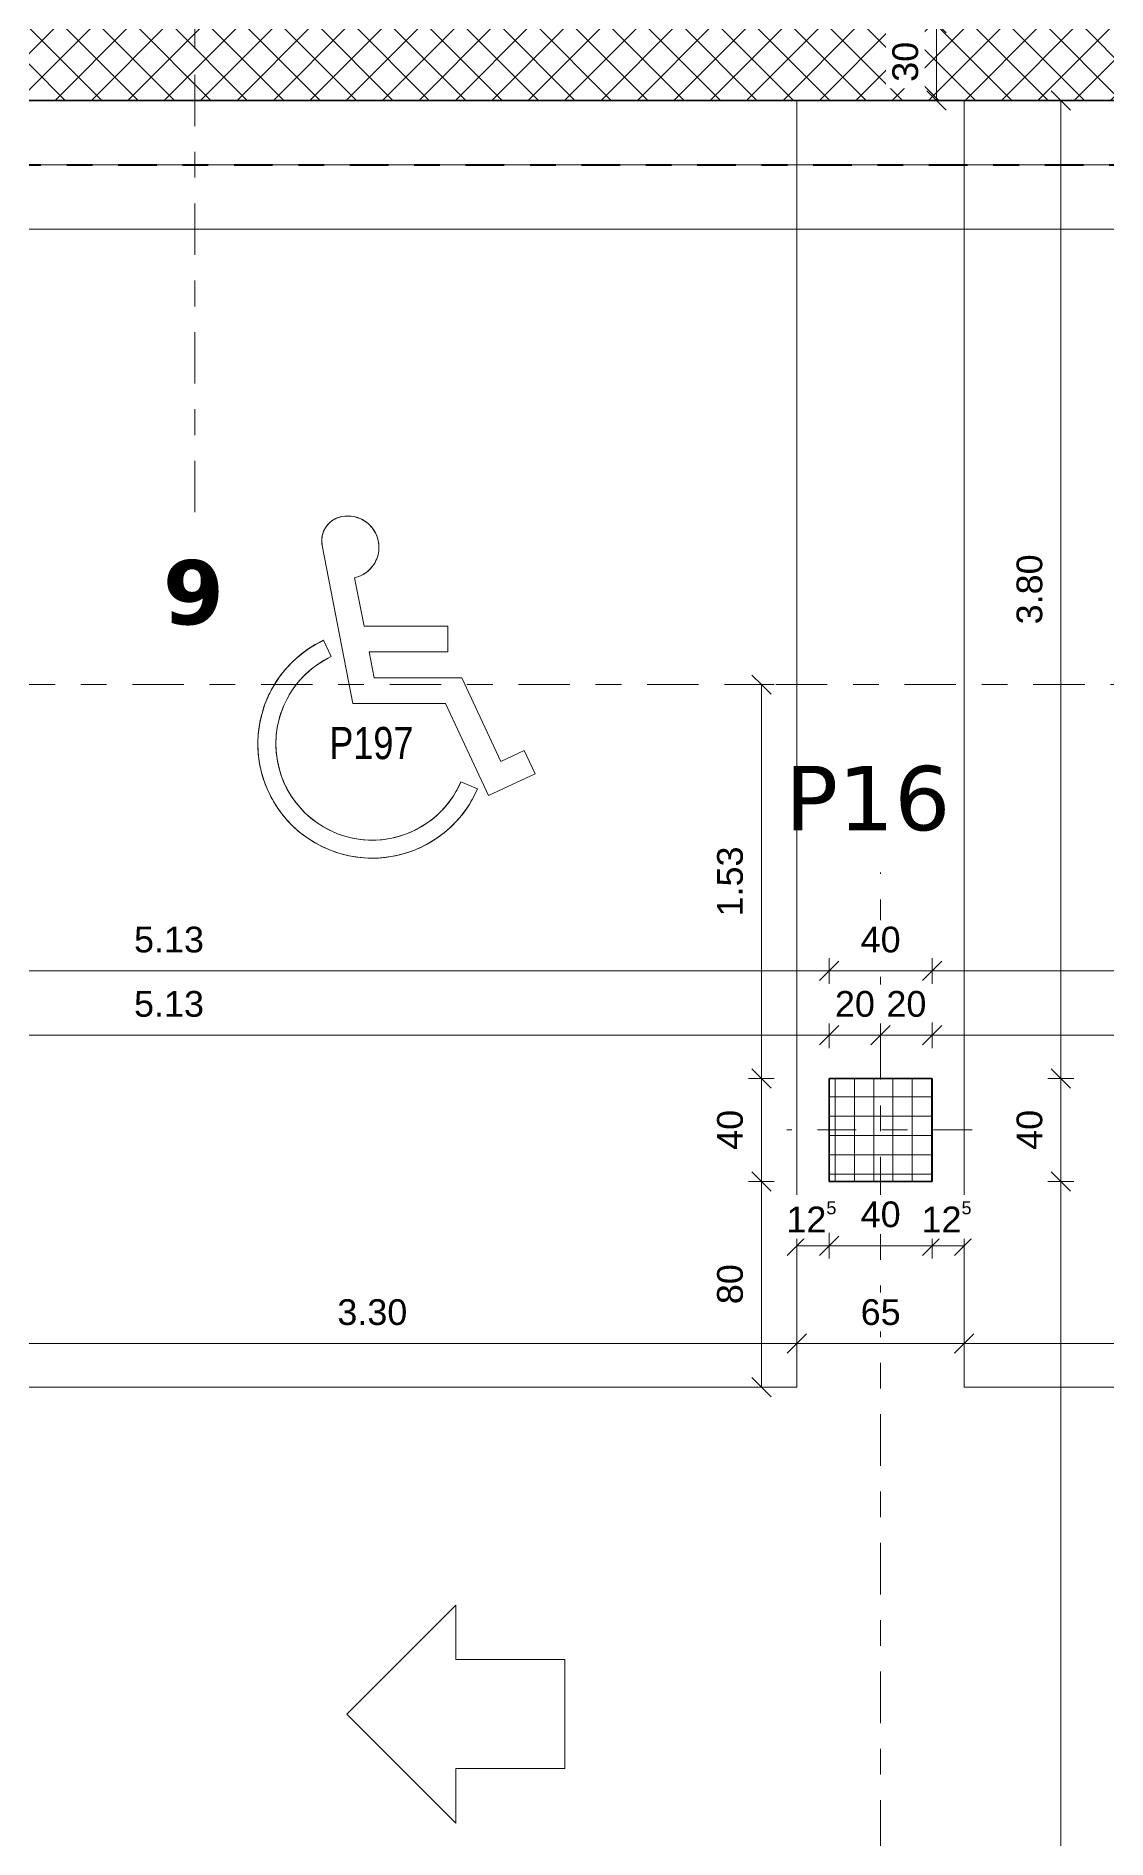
# Model space of a CAD drawing. Header units: metres. Extents: x -86 to 44, y -23 to 39.
# Drawn here: x -1.15 to 3.01, y -9.11 to -2.1 of the extents above; entities that cross this region are included whole.
import ezdxf

# ---------------------------------------------------------------- set-up
doc = ezdxf.new("R2010")
doc.units = ezdxf.units.M
for name, pattern in [('_Rasterlinie_', [0.375, 0.2, -0.05, 0.075, -0.05]), ('_Strichpunkt - Mittel_', [0.35, 0.15, -0.1, 0, -0.1]), ('Strichpunkt - Mittel', [0.35, 0.15, -0.1, 0, -0.1])]:
    doc.linetypes.add(name, pattern=pattern)
for name, color, linetype, lineweight in [('A-____-____-DIMS', 7, 'Continuous', 5), ('A-____-____-DIMS-50', 7, 'Continuous', 5), ('A-DETL-GENF-OTLN', 7, 'Continuous', 9), ('A-WALL-____-MCUT', 7, 'Continuous', 35), ('A-WALL-____-PATT', 7, 'Continuous', 35), ('C-PRKG-____-IDEN', 7, 'Continuous', 5), ('C-PRKG-____-OTLN', 7, 'Continuous', 9), ('S-COLS-____-MCUT', 7, 'Continuous', 35), ('S-COLS-____-OTLN', 7, 'Continuous', 9), ('S-GRID-____-OTLN', 7, 'Continuous', 5)]:
    doc.layers.add(name, color=color, linetype=linetype, lineweight=lineweight)
for name, color, linetype, lineweight, true_color in [('A-____-MATC-OTLN', 7, 'Strichpunkt - Mittel', 40, 0x0080ff), ('A-DETL-____-OTLN', 5, 'Continuous', 9, 0x0000ff), ('S-GRID-____-IDEN', 7, 'Continuous', 9, 0x5555aa)]:
    doc.layers.add(name, color=color, linetype=linetype, lineweight=lineweight, true_color=true_color)
doc.styles.add('Arial_1', font='arial.ttf', dxfattribs={"height": 0.1})
doc.styles.add('Arial_3', font='arial.ttf', dxfattribs={"width": 0.8, "height": 0.125})
doc.styles.add('Verdana_B', font='verdana.ttf', dxfattribs={"height": 0.25})
doc.dimstyles.new('SUB_Rohbau_fein', dxfattribs={"dimscale": 0.3048, "dimtxt": 0.102026, "dimasz": 0.246063, "dimexe": 0.164042, "dimexo": 0.0625, "dimgap": 0.123031, "dimtad": 1, "dimdec": 1, "dimlfac": 100, "dimrnd": 0.5, "dimdsep": 46, "dimtxsty": 'Arial_1', "dimblk1": 'OBLIQUE', "dimblk2": 'OBLIQUE', "dimsah": 1, "dimcen": 0.09, "dimazin": 0, "dimtfac": 1, "dimtdec": 4, "dimtix": 1, "dimtmove": 0, "dimatfit": 3, "dimfxl": 0.164042, "dimfxlon": 1, "dimtvp": 1, "dimtfill": 1, "dimtolj": 1, "dimtzin": 0, "dimarcsym": 2})
doc.dimstyles.new('SUB_Rohbau_fein_1', dxfattribs={"dimscale": 0.3048, "dimtxt": 0.102026, "dimasz": 0.246063, "dimexe": 0.164042, "dimexo": 0.0625, "dimgap": 0.123031, "dimtad": 1, "dimrnd": 0.005, "dimzin": 0, "dimdsep": 46, "dimtxsty": 'Arial_1', "dimblk1": 'OBLIQUE', "dimblk2": 'OBLIQUE', "dimsah": 1, "dimcen": 0.09, "dimazin": 0, "dimtfac": 1, "dimtdec": 4, "dimtix": 1, "dimtmove": 0, "dimatfit": 3, "dimfxl": 0.164042, "dimfxlon": 1, "dimtvp": 1, "dimtfill": 1, "dimtolj": 1, "dimtzin": 0, "dimarcsym": 2})
doc.dimstyles.new('SUB_Rohbau_fein_6', dxfattribs={"dimscale": 0.3048, "dimtxt": 0.102026, "dimasz": 0.246063, "dimexe": 0.164042, "dimexo": 0.0625, "dimgap": 0.123031, "dimtad": 1, "dimdec": 1, "dimlfac": 100, "dimrnd": 0.5, "dimdsep": 46, "dimtxsty": 'Arial_1', "dimblk1": 'OBLIQUE', "dimblk2": 'OBLIQUE', "dimsah": 1, "dimcen": 0.09, "dimazin": 0, "dimtfac": 1, "dimtdec": 4, "dimtix": 1, "dimtmove": 0, "dimatfit": 3, "dimfxl": 0.164042, "dimfxlon": 1, "dimtvp": 1, "dimtfill": 1, "dimtolj": 1, "dimtzin": 0, "dimarcsym": 2})
doc.dimstyles.new('SUB_Rohbau_fein_7', dxfattribs={"dimscale": 0.3048, "dimtxt": 0.102026, "dimasz": 0.246063, "dimexe": 0.164042, "dimexo": 0.0625, "dimgap": 0.123031, "dimtad": 1, "dimrnd": 0.005, "dimzin": 0, "dimdsep": 46, "dimtxsty": 'Arial_1', "dimblk1": 'OBLIQUE', "dimblk2": 'OBLIQUE', "dimsah": 1, "dimcen": 0.09, "dimazin": 0, "dimtfac": 1, "dimtdec": 4, "dimtix": 1, "dimtmove": 0, "dimatfit": 3, "dimfxl": 0.164042, "dimfxlon": 1, "dimtvp": 1, "dimtfill": 1, "dimtolj": 1, "dimtzin": 0, "dimarcsym": 2})
doc.dimstyles.new('SUB_Rohbau_fein_8', dxfattribs={"dimscale": 0.3048, "dimtxt": 0.102026, "dimasz": 0.246063, "dimexe": 0.164042, "dimexo": 0.0625, "dimgap": 0.123031, "dimtad": 1, "dimdec": 1, "dimlfac": 100, "dimrnd": 0.5, "dimdsep": 46, "dimtxsty": 'Arial_1', "dimblk1": 'OBLIQUE', "dimblk2": 'OBLIQUE', "dimsah": 1, "dimcen": 0.09, "dimazin": 0, "dimtfac": 1, "dimtdec": 4, "dimtix": 1, "dimtmove": 0, "dimatfit": 3, "dimfxl": 0.164042, "dimfxlon": 1, "dimtvp": 1, "dimtfill": 1, "dimtolj": 1, "dimtzin": 0, "dimarcsym": 2})

# ---------------------------------------------------------------- blocks, each defined once
blk = doc.blocks.new('PP_Parkplatz - 2650 x 5000-V13--01_UG_OK_FFB_AF')
at = {"layer": 'C-PRKG-____-OTLN', "color": 253, "true_color": 0x999999}
for p, q in [((-29.758, -2.354), (-32.408, -2.354)), ((-32.408, -7.353), (-32.408, -2.354)), ((-29.758, -2.354), (-32.408, -2.354)), ((-32.408, -2.354), (-32.408, -7.353)), ((-32.408, -7.353), (-32.408, -2.354)), ((-32.408, -2.354), (-29.758, -2.354)), ((-32.408, -2.354), (-32.408, -2.354)), ((-29.758, -7.353), (-29.758, -2.354)), ((-29.758, -7.353), (-29.758, -2.354)), ((-29.758, -2.354), (-29.758, -7.353)), ((-29.758, -2.354), (-29.758, -2.354)), ((-29.758, -7.353), (-32.408, -7.353)), ((-32.408, -7.353), (-29.758, -7.353)), ((-29.758, -7.353), (-32.408, -7.353)), ((-32.408, -7.353), (-32.408, -7.353)), ((-29.758, -7.353), (-29.758, -7.353))]:
    blk.add_line(p, q, dxfattribs=at)
blk = doc.blocks.new('PP_Parkplatz - 3300 x 5000_Beh-V74--01_UG_OK_FFB_AF')
at = {"layer": 'C-PRKG-____-OTLN', "color": 253, "true_color": 0x999999}
for p, q in [((-1.498, -2.3537), (-1.498, -7.3527)), ((1.802, -2.3537), (-1.498, -2.3537)), ((1.802, -2.3537), (-1.498, -2.3537)), ((-1.498, -2.3537), (-1.498, -7.3527)), ((-1.498, -7.3527), (-1.498, -2.3537)), ((-1.498, -2.3537), (1.802, -2.3537)), ((-1.498, -2.3537), (-1.498, -2.3537)), ((1.802, -2.3537), (1.802, -7.3527)), ((1.802, -7.3527), (1.802, -2.3537)), ((1.802, -2.3537), (1.802, -7.3527)), ((1.802, -2.3537), (1.802, -2.3537)), ((-0.0447, -4.0646), (-0.0447, -4.0647)), ((-0.0429, -4.083), (0.0764, -4.6964)), ((0.0764, -4.6964), (-0.0429, -4.083)), ((0.178, -4.0895), (0.178, -4.0895)), ((0.0833, -4.208), (0.0833, -4.2081)), ((0.1199, -4.3965), (0.0833, -4.2081)), ((0.0833, -4.2081), (0.1199, -4.3965)), ((0.446, -4.3965), (0.1199, -4.3965)), ((0.1199, -4.3965), (0.446, -4.3965)), ((0.1199, -4.3965), (0.1199, -4.3965)), ((0.446, -4.4965), (0.446, -4.3965)), ((0.446, -4.3965), (0.446, -4.4964)), ((0.446, -4.3965), (0.446, -4.3965)), ((-0.0072, -4.5142), (-0.0369, -4.4509)), ((-0.0369, -4.4509), (-0.0072, -4.5142)), ((-0.0369, -4.4509), (-0.0369, -4.4509)), ((-0.0072, -4.5142), (-0.0072, -4.5142)), ((0.446, -4.4964), (0.1394, -4.4964)), ((0.1394, -4.4964), (0.1394, -4.4965)), ((0.1588, -4.5964), (0.1394, -4.4965)), ((0.1394, -4.4965), (0.446, -4.4965)), ((0.1394, -4.4965), (0.1588, -4.5964)), ((0.446, -4.4964), (0.446, -4.4965)), ((0.5001, -4.5964), (0.1588, -4.5964)), ((0.1588, -4.5964), (0.5001, -4.5964)), ((0.1588, -4.5964), (0.1588, -4.5964)), ((0.6517, -4.9215), (0.5001, -4.5964)), ((0.5001, -4.5964), (0.6517, -4.9214)), ((0.5001, -4.5964), (0.5001, -4.5964)), ((0.0764, -4.6964), (0.4364, -4.6964)), ((0.4364, -4.6964), (0.0764, -4.6964)), ((0.0764, -4.6964), (0.0764, -4.6964)), ((0.4364, -4.6964), (0.6033, -5.0543)), ((0.6033, -5.0543), (0.4364, -4.6964)), ((0.4364, -4.6964), (0.4364, -4.6964)), ((-0.2925, -4.8532), (-0.2925, -4.8532)), ((0.7423, -4.8792), (0.6517, -4.9215)), ((0.6517, -4.9214), (0.7423, -4.8792)), ((0.7846, -4.9698), (0.7423, -4.8792)), ((0.7423, -4.8792), (0.7846, -4.9698)), ((0.7423, -4.8792), (0.7423, -4.8792)), ((0.6033, -5.0543), (0.7846, -4.9698)), ((0.7846, -4.9698), (0.6033, -5.0543)), ((0.6517, -4.9214), (0.6517, -4.9215)), ((0.7846, -4.9698), (0.7846, -4.9698)), ((0.5607, -5.0279), (0.4964, -5.0004)), ((0.4964, -5.0004), (0.5607, -5.0279)), ((0.4964, -5.0004), (0.4964, -5.0004)), ((0.5607, -5.0279), (0.5607, -5.0279)), ((0.6033, -5.0543), (0.6033, -5.0543)), ((1.802, -7.3527), (-1.498, -7.3527)), ((-1.498, -7.3527), (1.802, -7.3527)), ((1.802, -7.3527), (-1.498, -7.3527)), ((-1.498, -7.3527), (-1.498, -7.3527)), ((1.802, -7.3527), (1.802, -7.3527))]:
    blk.add_line(p, q, dxfattribs=at)
for centre, major_axis, start_param, end_param in [((0.0516, -4.0647), (0.0962, 0), 1.762783, 3.333579), ((0.0516, -4.0646), (0.0962, 0), 2.286663, 2.548181), ((0.0516, -4.0646), (0.0962, 0), 1.762783, 2.286381), ((0.0564, -4.0895), (0.1216, 0), 4.935437, 8.045968), ((0.0564, -4.0895), (0.1216, 0), 0.725939, 1.762783), ((0.0516, -4.0646), (0.0962, 0), 3.071779, 3.333579), ((0.0516, -4.0646), (0.0962, 0), 2.810196, 3.071779), ((0.0516, -4.0646), (0.0962, 0), 2.548417, 2.80998), ((0.0564, -4.0895), (0.1216, 0), 0.466728, 0.725737), ((0.0564, -4.0895), (0.1216, 0), 0.207517, 0.466551), ((0.0564, -4.0895), (0.1216, 0), 5.713069, 5.972095), ((0.0564, -4.0895), (0.1216, 0), 5.97228, 6.231321), ((0.0564, -4.0895), (0.1216, 0), 6.231491, 6.490702), ((0.0564, -4.0895), (0.1216, 0), 4.935437, 5.712851), ((0.152, -4.8532), (0.4445, 0), 2.009748, 5.87914), ((0.152, -4.8532), (0.4445, 0), 2.009748, 2.346217), ((0.152, -4.8532), (0.3745, 0), 2.009748, 5.87914), ((0.152, -4.8532), (0.4445, 0), 2.346277, 2.514451), ((0.152, -4.8532), (0.3745, 0), 2.009748, 2.378262), ((0.152, -4.8532), (0.4445, 0), 2.514505, 2.682686), ((0.152, -4.8532), (0.3745, 0), 2.378331, 2.562518), ((0.152, -4.8532), (0.4445, 0), 2.682735, 2.85092), ((0.152, -4.8532), (0.3745, 0), 2.56258, 2.746775), ((0.152, -4.8532), (0.4445, 0), 2.850967, 3.019155), ((0.152, -4.8532), (0.3745, 0), 2.746832, 2.931032), ((0.152, -4.8532), (0.4445, 0), 3.019155, 3.187389), ((0.152, -4.8532), (0.3745, 0), 2.931087, 3.115289), ((0.152, -4.8532), (0.4445, 0), 3.187435, 3.355624), ((0.152, -4.8532), (0.3745, 0), 3.115343, 3.299545), ((0.152, -4.8532), (0.4445, 0), 3.355671, 3.523858), ((0.152, -4.8532), (0.3745, 0), 3.299601, 3.483802), ((0.152, -4.8532), (0.4445, 0), 3.523909, 3.692092), ((0.152, -4.8532), (0.3745, 0), 3.483862, 3.668059), ((0.152, -4.8532), (0.3745, 0), 3.668126, 5.694814), ((0.152, -4.8532), (0.3745, 0), 5.694883, 5.879078), ((0.152, -4.8532), (0.4445, 0), 5.710906, 5.879088), ((0.152, -4.8532), (0.4445, 0), 3.692149, 5.710848)]:
    blk.add_ellipse(centre, major_axis=major_axis, ratio=0.999794, start_param=start_param, end_param=end_param, dxfattribs=at)
blk = doc.blocks.new('DE_Fahrtrichtung - DE_Fahrtrichtung-28457688--01_UG_OK_FFB_AF')
at = {"layer": 'A-DETL-GENF-OTLN'}
for p, q in [((1.325, -0.847), (0.9015, -1.2704)), ((1.325, -1.0587), (1.325, -0.847)), ((1.7485, -1.0587), (1.325, -1.0587)), ((1.7485, -1.4822), (1.7485, -1.0587)), ((0.9015, -1.2704), (1.325, -1.6939)), ((1.325, -1.6939), (1.325, -1.4822)), ((1.325, -1.4822), (1.7485, -1.4822)), ((1.7485, -3.8113), (1.325, -3.3879)), ((1.325, -3.3879), (1.325, -3.5996)), ((1.325, -3.5996), (0.9015, -3.5996)), ((0.9015, -3.5996), (0.9015, -4.0231)), ((1.325, -4.2348), (1.7485, -3.8113)), ((0.9015, -4.0231), (1.325, -4.0231)), ((1.325, -4.0231), (1.325, -4.2348))]:
    blk.add_line(p, q, dxfattribs=at)
blk = doc.blocks.new('DIMBLOCK496--01_UG_OK_FFB_AF')
at = {"layer": 'A-____-____-DIMS-50'}
for p, q in [((2.3445, -2.0534), (2.307, -2.0159)), ((2.3445, -2.0534), (2.2945, -2.0534)), ((2.3445, -2.0534), (2.3445, -2.3534)), ((2.3445, -2.0534), (2.382, -2.0909)), ((2.3445, -2.0534), (2.3945, -2.0534)), ((2.3445, -2.3534), (2.2945, -2.3534)), ((2.3445, -2.3534), (2.307, -2.3159)), ((2.3445, -2.3534), (2.382, -2.3909)), ((2.3445, -2.3534), (2.3945, -2.3534))]:
    blk.add_line(p, q, dxfattribs=at)
at = {"layer": 'A-____-____-DIMS-50', "color": 0, "insert": (2.1725, -2.281), "char_height": 0.1, "width": 0.186088, "attachment_point": 1, "rotation": 90, "line_spacing_factor": 0.941778, "style": 'Arial_1', "bg_fill": 3, "box_fill_scale": 1.25, "bg_fill_color": 256, "bg_fill_true_color": 13158600, "bg_fill_transparency": 0}
blk.add_mtext('30', dxfattribs=at)
blk = doc.blocks.new('_Oblique')
at = {"color": 0, "linetype": 'ByBlock', "lineweight": -2}
blk.add_line((-0.5, -0.5), (0.5, 0.5), dxfattribs=at)
blk = doc.blocks.new('DIMBLOCK785--01_UG_OK_FFB_AF')
at = {"layer": 'A-____-____-DIMS-50'}
for p, q in [((-2.478, -2.6034), (-2.478, -2.5534)), ((-2.478, -2.6034), (-2.4405, -2.5659)), ((16.672, -2.6034), (16.672, -2.5534)), ((16.672, -2.6034), (16.7095, -2.5659)), ((-2.478, -2.6034), (-2.5155, -2.6409)), ((-2.478, -2.6034), (16.672, -2.6034)), ((-2.478, -2.6034), (-2.478, -2.6534)), ((16.672, -2.6034), (16.6345, -2.6409)), ((16.672, -2.6034), (16.672, -2.6534))]:
    blk.add_line(p, q, dxfattribs=at)
at = {"layer": 'A-____-____-DIMS-50', "color": 0, "insert": (6.9225, -2.4314), "char_height": 0.1, "width": 0.418697, "attachment_point": 1, "line_spacing_factor": 0.941778, "style": 'Arial_1', "bg_fill": 3, "box_fill_scale": 1.25, "bg_fill_color": 256, "bg_fill_true_color": 13158600, "bg_fill_transparency": 0}
blk.add_mtext('19.15', dxfattribs=at)
blk = doc.blocks.new('DIMBLOCK789--01_UG_OK_FFB_AF')
at = {"layer": 'A-____-____-DIMS-50'}
for p, q in [((-13.183, -2.8534), (-13.2205, -2.8909)), ((-13.183, -2.8534), (-13.183, -2.8034)), ((-13.183, -2.8534), (-13.1455, -2.8159)), ((-13.183, -2.8534), (25.382, -2.8534)), ((-13.183, -2.8534), (-13.183, -2.9034)), ((25.382, -2.8534), (25.3445, -2.8909)), ((25.382, -2.8534), (25.382, -2.8034)), ((25.382, -2.8534), (25.4195, -2.8159)), ((25.382, -2.8534), (25.382, -2.9034))]:
    blk.add_line(p, q, dxfattribs=at)
at = {"layer": 'A-____-____-DIMS-50', "color": 0, "insert": (5.899, -2.6814), "char_height": 0.1, "width": 0.481134, "attachment_point": 1, "line_spacing_factor": 0.941778, "style": 'Arial_1', "bg_fill": 3, "box_fill_scale": 1.25, "bg_fill_color": 256, "bg_fill_true_color": 13158600, "bg_fill_transparency": 0}
blk.add_mtext('38.56\\A2\\H0.5x;\\S5^  ;\\H2x;', dxfattribs=at)
blk = doc.blocks.new('DIMBLOCK1047--01_UG_OK_FFB_AF')
at = {"layer": 'A-____-____-DIMS-50'}
for p, q in [((-3.203, -5.7358), (-3.2405, -5.7733)), ((-3.203, -5.7358), (-3.203, -5.6858)), ((-3.203, -5.7358), (-3.1655, -5.6983)), ((-3.203, -5.7358), (1.927, -5.7358)), ((-3.203, -5.7358), (-3.203, -5.7858)), ((1.927, -5.7358), (1.8895, -5.7733)), ((1.927, -5.7358), (1.927, -5.6858)), ((1.927, -5.7358), (1.9645, -5.6983)), ((1.927, -5.7358), (1.927, -5.7858))]:
    blk.add_line(p, q, dxfattribs=at)
at = {"layer": 'A-____-____-DIMS-50', "color": 0, "insert": (-0.7737, -5.5638), "char_height": 0.1, "width": 0.325653, "attachment_point": 1, "line_spacing_factor": 0.941778, "style": 'Arial_1', "bg_fill": 3, "box_fill_scale": 1.25, "bg_fill_color": 256, "bg_fill_true_color": 13158600, "bg_fill_transparency": 0}
blk.add_mtext('5.13', dxfattribs=at)
blk = doc.blocks.new('DIMBLOCK1048--01_UG_OK_FFB_AF')
at = {"layer": 'A-____-____-DIMS-50'}
for p, q in [((1.927, -5.7358), (1.8895, -5.7733)), ((1.927, -5.7358), (1.927, -5.6858)), ((1.927, -5.7358), (1.9645, -5.6983)), ((1.927, -5.7358), (2.327, -5.7358)), ((1.927, -5.7358), (1.927, -5.7858)), ((2.327, -5.7358), (2.2895, -5.7733)), ((2.327, -5.7358), (2.327, -5.6858)), ((2.327, -5.7358), (2.3645, -5.6983)), ((2.327, -5.7358), (2.327, -5.7858))]:
    blk.add_line(p, q, dxfattribs=at)
at = {"layer": 'A-____-____-DIMS-50', "color": 0, "insert": (2.0494, -5.5638), "char_height": 0.1, "width": 0.186088, "attachment_point": 1, "line_spacing_factor": 0.941778, "style": 'Arial_1', "bg_fill": 3, "box_fill_scale": 1.25, "bg_fill_color": 256, "bg_fill_true_color": 13158600, "bg_fill_transparency": 0}
blk.add_mtext('40', dxfattribs=at)
blk = doc.blocks.new('DIMBLOCK1049--01_UG_OK_FFB_AF')
at = {"layer": 'A-____-____-DIMS-50'}
for p, q in [((2.327, -5.7358), (2.2895, -5.7733)), ((2.327, -5.7358), (2.327, -5.6858)), ((2.327, -5.7358), (2.3645, -5.6983)), ((2.327, -5.7358), (10.527, -5.7358)), ((2.327, -5.7358), (2.327, -5.7858)), ((10.527, -5.7358), (10.4895, -5.7733)), ((10.527, -5.7358), (10.527, -5.6858)), ((10.527, -5.7358), (10.5645, -5.6983)), ((10.527, -5.7358), (10.527, -5.7858))]:
    blk.add_line(p, q, dxfattribs=at)
at = {"layer": 'A-____-____-DIMS-50', "color": 0, "insert": (6.2913, -5.5638), "char_height": 0.1, "width": 0.325653, "attachment_point": 1, "line_spacing_factor": 0.941778, "style": 'Arial_1', "bg_fill": 3, "box_fill_scale": 1.25, "bg_fill_color": 256, "bg_fill_true_color": 13158600, "bg_fill_transparency": 0}
blk.add_mtext('8.20', dxfattribs=at)
blk = doc.blocks.new('DIMBLOCK1074--01_UG_OK_FFB_AF')
at = {"layer": 'A-____-____-DIMS-50'}
for p, q in [((-3.203, -5.9858), (-3.203, -5.9358)), ((-3.203, -5.9858), (-3.1655, -5.9483)), ((1.927, -5.9858), (1.927, -5.9358)), ((1.927, -5.9858), (1.9645, -5.9483)), ((-3.203, -5.9858), (-3.2405, -6.0233)), ((-3.203, -5.9858), (1.927, -5.9858)), ((-3.203, -5.9858), (-3.203, -6.0358)), ((1.927, -5.9858), (1.8895, -6.0233)), ((1.927, -5.9858), (1.927, -6.0358))]:
    blk.add_line(p, q, dxfattribs=at)
at = {"layer": 'A-____-____-DIMS-50', "color": 0, "insert": (-0.7737, -5.8138), "char_height": 0.1, "width": 0.325653, "attachment_point": 1, "line_spacing_factor": 0.941778, "style": 'Arial_1', "bg_fill": 3, "box_fill_scale": 1.25, "bg_fill_color": 256, "bg_fill_true_color": 13158600, "bg_fill_transparency": 0}
blk.add_mtext('5.13', dxfattribs=at)
blk = doc.blocks.new('DIMBLOCK1075--01_UG_OK_FFB_AF')
at = {"layer": 'A-____-____-DIMS-50'}
for p, q in [((1.927, -5.9858), (1.927, -5.9358)), ((1.927, -5.9858), (1.9645, -5.9483)), ((2.127, -5.9858), (2.127, -5.9358)), ((2.127, -5.9858), (2.1645, -5.9483)), ((1.927, -5.9858), (1.8895, -6.0233)), ((1.927, -5.9858), (2.127, -5.9858)), ((1.927, -5.9858), (1.927, -6.0358)), ((2.127, -5.9858), (2.0895, -6.0233)), ((2.127, -5.9858), (2.127, -6.0358))]:
    blk.add_line(p, q, dxfattribs=at)
at = {"layer": 'A-____-____-DIMS-50', "color": 0, "insert": (1.9494, -5.8138), "char_height": 0.1, "width": 0.186088, "attachment_point": 1, "line_spacing_factor": 0.941778, "style": 'Arial_1', "bg_fill": 3, "box_fill_scale": 1.25, "bg_fill_color": 256, "bg_fill_true_color": 13158600, "bg_fill_transparency": 0}
blk.add_mtext('20', dxfattribs=at)
blk = doc.blocks.new('DIMBLOCK1076--01_UG_OK_FFB_AF')
at = {"layer": 'A-____-____-DIMS-50'}
for p, q in [((2.127, -5.9858), (2.127, -5.9358)), ((2.127, -5.9858), (2.1645, -5.9483)), ((2.327, -5.9858), (2.327, -5.9358)), ((2.327, -5.9858), (2.3645, -5.9483)), ((2.127, -5.9858), (2.0895, -6.0233)), ((2.127, -5.9858), (2.327, -5.9858)), ((2.127, -5.9858), (2.127, -6.0358)), ((2.327, -5.9858), (2.2895, -6.0233)), ((2.327, -5.9858), (2.327, -6.0358))]:
    blk.add_line(p, q, dxfattribs=at)
at = {"layer": 'A-____-____-DIMS-50', "color": 0, "insert": (2.1494, -5.8138), "char_height": 0.1, "width": 0.186088, "attachment_point": 1, "line_spacing_factor": 0.941778, "style": 'Arial_1', "bg_fill": 3, "box_fill_scale": 1.25, "bg_fill_color": 256, "bg_fill_true_color": 13158600, "bg_fill_transparency": 0}
blk.add_mtext('20', dxfattribs=at)
blk = doc.blocks.new('DIMBLOCK1077--01_UG_OK_FFB_AF')
at = {"layer": 'A-____-____-DIMS-50'}
for p, q in [((2.327, -5.9858), (2.327, -5.9358)), ((2.327, -5.9858), (2.3645, -5.9483)), ((10.527, -5.9858), (10.527, -5.9358)), ((10.527, -5.9858), (10.5645, -5.9483)), ((2.327, -5.9858), (2.2895, -6.0233)), ((2.327, -5.9858), (10.527, -5.9858)), ((2.327, -5.9858), (2.327, -6.0358)), ((10.527, -5.9858), (10.4895, -6.0233)), ((10.527, -5.9858), (10.527, -6.0358))]:
    blk.add_line(p, q, dxfattribs=at)
at = {"layer": 'A-____-____-DIMS-50', "color": 0, "insert": (6.2913, -5.8138), "char_height": 0.1, "width": 0.325653, "attachment_point": 1, "line_spacing_factor": 0.941778, "style": 'Arial_1', "bg_fill": 3, "box_fill_scale": 1.25, "bg_fill_color": 256, "bg_fill_true_color": 13158600, "bg_fill_transparency": 0}
blk.add_mtext('8.20', dxfattribs=at)
blk = doc.blocks.new('DIMBLOCK1088--01_UG_OK_FFB_AF')
at = {"layer": 'A-____-____-DIMS-50'}
for p, q in [((1.6636, -6.5534), (1.6136, -6.5534)), ((1.6636, -6.5534), (1.6261, -6.5159)), ((1.6636, -7.3527), (1.6636, -6.5534)), ((1.6636, -6.5534), (1.7011, -6.5909)), ((1.6636, -6.5534), (1.7136, -6.5534)), ((1.6636, -7.3527), (1.6136, -7.3527)), ((1.6636, -7.3527), (1.6261, -7.3152)), ((1.6636, -7.3527), (1.7011, -7.3902)), ((1.6636, -7.3527), (1.7136, -7.3527))]:
    blk.add_line(p, q, dxfattribs=at)
at = {"layer": 'A-____-____-DIMS-50', "color": 0, "insert": (1.4915, -7.0306), "char_height": 0.1, "width": 0.186088, "attachment_point": 1, "rotation": 90, "line_spacing_factor": 0.941778, "style": 'Arial_1', "bg_fill": 3, "box_fill_scale": 1.25, "bg_fill_color": 256, "bg_fill_true_color": 13158600, "bg_fill_transparency": 0}
blk.add_mtext('80', dxfattribs=at)
blk = doc.blocks.new('DIMBLOCK1089--01_UG_OK_FFB_AF')
at = {"layer": 'A-____-____-DIMS-50'}
for p, q in [((1.6636, -6.1534), (1.6136, -6.1534)), ((1.6636, -6.1534), (1.6261, -6.1159)), ((1.6636, -6.5534), (1.6636, -6.1534)), ((1.6636, -6.1534), (1.7011, -6.1909)), ((1.6636, -6.1534), (1.7136, -6.1534)), ((1.6636, -6.5534), (1.6136, -6.5534)), ((1.6636, -6.5534), (1.6261, -6.5159)), ((1.6636, -6.5534), (1.7011, -6.5909)), ((1.6636, -6.5534), (1.7136, -6.5534))]:
    blk.add_line(p, q, dxfattribs=at)
at = {"layer": 'A-____-____-DIMS-50', "color": 0, "insert": (1.4915, -6.431), "char_height": 0.1, "width": 0.186088, "attachment_point": 1, "rotation": 90, "line_spacing_factor": 0.941778, "style": 'Arial_1', "bg_fill": 3, "box_fill_scale": 1.25, "bg_fill_color": 256, "bg_fill_true_color": 13158600, "bg_fill_transparency": 0}
blk.add_mtext('40', dxfattribs=at)
blk = doc.blocks.new('DIMBLOCK1090--01_UG_OK_FFB_AF')
at = {"layer": 'A-____-____-DIMS-50'}
for p, q in [((1.6636, -4.6234), (1.6136, -4.6234)), ((1.6636, -4.6234), (1.6261, -4.5859)), ((1.6636, -6.1534), (1.6636, -4.6234)), ((1.6636, -4.6234), (1.7011, -4.6609)), ((1.6636, -4.6234), (1.7136, -4.6234)), ((1.6636, -6.1534), (1.6136, -6.1534)), ((1.6636, -6.1534), (1.6261, -6.1159)), ((1.6636, -6.1534), (1.7011, -6.1909)), ((1.6636, -6.1534), (1.7136, -6.1534))]:
    blk.add_line(p, q, dxfattribs=at)
at = {"layer": 'A-____-____-DIMS-50', "color": 0, "insert": (1.4915, -5.5241), "char_height": 0.1, "width": 0.325653, "attachment_point": 1, "rotation": 90, "line_spacing_factor": 0.941778, "style": 'Arial_1', "bg_fill": 3, "box_fill_scale": 1.25, "bg_fill_color": 256, "bg_fill_true_color": 13158600, "bg_fill_transparency": 0}
blk.add_mtext('1.53', dxfattribs=at)
blk = doc.blocks.new('DIMBLOCK1173--01_UG_OK_FFB_AF')
at = {"layer": 'A-____-____-DIMS-50'}
for p, q in [((-1.498, -7.1834), (-1.498, -7.1334)), ((1.802, -7.1834), (1.802, -7.1334)), ((-1.498, -7.1834), (-1.5355, -7.2209)), ((-1.498, -7.1834), (-1.4605, -7.1459)), ((-1.498, -7.1834), (1.802, -7.1834)), ((-1.498, -7.1834), (-1.498, -7.2334)), ((1.802, -7.1834), (1.7645, -7.2209)), ((1.802, -7.1834), (1.8395, -7.1459)), ((1.802, -7.1834), (1.802, -7.2334))]:
    blk.add_line(p, q, dxfattribs=at)
at = {"layer": 'A-____-____-DIMS-50', "color": 0, "insert": (0.0163, -7.0114), "char_height": 0.1, "width": 0.325653, "attachment_point": 1, "line_spacing_factor": 0.941778, "style": 'Arial_1', "bg_fill": 3, "box_fill_scale": 1.25, "bg_fill_color": 256, "bg_fill_true_color": 13158600, "bg_fill_transparency": 0}
blk.add_mtext('3.30', dxfattribs=at)
blk = doc.blocks.new('DIMBLOCK1174--01_UG_OK_FFB_AF')
at = {"layer": 'A-____-____-DIMS-50'}
for p, q in [((1.802, -7.1834), (1.802, -7.1334)), ((2.452, -7.1834), (2.452, -7.1334)), ((1.802, -7.1834), (1.7645, -7.2209)), ((1.802, -7.1834), (1.8395, -7.1459)), ((1.802, -7.1834), (2.452, -7.1834)), ((1.802, -7.1834), (1.802, -7.2334)), ((2.452, -7.1834), (2.4145, -7.2209)), ((2.452, -7.1834), (2.4895, -7.1459)), ((2.452, -7.1834), (2.452, -7.2334))]:
    blk.add_line(p, q, dxfattribs=at)
at = {"layer": 'A-____-____-DIMS-50', "color": 0, "insert": (2.0494, -7.0114), "char_height": 0.1, "width": 0.186088, "attachment_point": 1, "line_spacing_factor": 0.941778, "style": 'Arial_1', "bg_fill": 3, "box_fill_scale": 1.25, "bg_fill_color": 256, "bg_fill_true_color": 13158600, "bg_fill_transparency": 0}
blk.add_mtext('65', dxfattribs=at)
blk = doc.blocks.new('DIMBLOCK1175--01_UG_OK_FFB_AF')
at = {"layer": 'A-____-____-DIMS-50'}
for p, q in [((2.452, -7.1834), (2.452, -7.1334)), ((5.102, -7.1834), (5.102, -7.1334)), ((2.452, -7.1834), (2.4145, -7.2209)), ((2.452, -7.1834), (2.4895, -7.1459)), ((2.452, -7.1834), (5.102, -7.1834)), ((2.452, -7.1834), (2.452, -7.2334)), ((5.102, -7.1834), (5.0645, -7.2209)), ((5.102, -7.1834), (5.1395, -7.1459)), ((5.102, -7.1834), (5.102, -7.2334))]:
    blk.add_line(p, q, dxfattribs=at)
at = {"layer": 'A-____-____-DIMS-50', "color": 0, "insert": (3.6413, -7.0114), "char_height": 0.1, "width": 0.325653, "attachment_point": 1, "line_spacing_factor": 0.941778, "style": 'Arial_1', "bg_fill": 3, "box_fill_scale": 1.25, "bg_fill_color": 256, "bg_fill_true_color": 13158600, "bg_fill_transparency": 0}
blk.add_mtext('2.65', dxfattribs=at)
blk = doc.blocks.new('DIMBLOCK1233--01_UG_OK_FFB_AF')
at = {"layer": 'A-____-____-DIMS-50'}
for p, q in [((2.827, -6.5534), (2.777, -6.5534)), ((2.827, -6.5534), (2.7895, -6.5159)), ((2.827, -13.2334), (2.827, -6.5534)), ((2.827, -6.5534), (2.8645, -6.5909)), ((2.827, -6.5534), (2.877, -6.5534)), ((2.827, -13.2334), (2.777, -13.2334)), ((2.827, -13.2334), (2.7895, -13.1959)), ((2.827, -13.2334), (2.8645, -13.2709)), ((2.827, -13.2334), (2.877, -13.2334))]:
    blk.add_line(p, q, dxfattribs=at)
at = {"layer": 'A-____-____-DIMS-50', "color": 0, "insert": (2.655, -10.0291), "char_height": 0.1, "width": 0.325653, "attachment_point": 1, "rotation": 90, "line_spacing_factor": 0.941778, "style": 'Arial_1', "bg_fill": 3, "box_fill_scale": 1.25, "bg_fill_color": 256, "bg_fill_true_color": 13158600, "bg_fill_transparency": 0}
blk.add_mtext('6.68', dxfattribs=at)
blk = doc.blocks.new('DIMBLOCK1234--01_UG_OK_FFB_AF')
at = {"layer": 'A-____-____-DIMS-50'}
for p, q in [((2.827, -6.1534), (2.777, -6.1534)), ((2.827, -6.1534), (2.7895, -6.1159)), ((2.827, -6.5534), (2.827, -6.1534)), ((2.827, -6.1534), (2.8645, -6.1909)), ((2.827, -6.1534), (2.877, -6.1534)), ((2.827, -6.5534), (2.777, -6.5534)), ((2.827, -6.5534), (2.7895, -6.5159)), ((2.827, -6.5534), (2.8645, -6.5909)), ((2.827, -6.5534), (2.877, -6.5534))]:
    blk.add_line(p, q, dxfattribs=at)
at = {"layer": 'A-____-____-DIMS-50', "color": 0, "insert": (2.655, -6.431), "char_height": 0.1, "width": 0.186088, "attachment_point": 1, "rotation": 90, "line_spacing_factor": 0.941778, "style": 'Arial_1', "bg_fill": 3, "box_fill_scale": 1.25, "bg_fill_color": 256, "bg_fill_true_color": 13158600, "bg_fill_transparency": 0}
blk.add_mtext('40', dxfattribs=at)
blk = doc.blocks.new('DIMBLOCK1235--01_UG_OK_FFB_AF')
at = {"layer": 'A-____-____-DIMS-50'}
for p, q in [((2.827, -2.3534), (2.777, -2.3534)), ((2.827, -2.3534), (2.7895, -2.3159)), ((2.827, -6.1534), (2.827, -2.3534)), ((2.827, -2.3534), (2.8645, -2.3909)), ((2.827, -2.3534), (2.877, -2.3534)), ((2.827, -6.1534), (2.777, -6.1534)), ((2.827, -6.1534), (2.7895, -6.1159)), ((2.827, -6.1534), (2.8645, -6.1909)), ((2.827, -6.1534), (2.877, -6.1534))]:
    blk.add_line(p, q, dxfattribs=at)
at = {"layer": 'A-____-____-DIMS-50', "color": 0, "insert": (2.655, -4.3891), "char_height": 0.1, "width": 0.325653, "attachment_point": 1, "rotation": 90, "line_spacing_factor": 0.941778, "style": 'Arial_1', "bg_fill": 3, "box_fill_scale": 1.25, "bg_fill_color": 256, "bg_fill_true_color": 13158600, "bg_fill_transparency": 0}
blk.add_mtext('3.80', dxfattribs=at)
blk = doc.blocks.new('DIMBLOCK1774--01_UG_OK_FFB_AF')
at = {"layer": 'A-____-____-DIMS-50'}
for p, q in [((1.802, -6.8034), (1.802, -6.7534)), ((1.802, -6.8034), (1.8395, -6.7659)), ((1.927, -6.8034), (1.927, -6.7534)), ((1.927, -6.8034), (1.9645, -6.7659)), ((1.802, -6.8034), (1.7645, -6.8409)), ((1.802, -6.8034), (1.927, -6.8034)), ((1.802, -6.8034), (1.802, -6.8534)), ((1.927, -6.8034), (1.8895, -6.8409)), ((1.927, -6.8034), (1.927, -6.8534))]:
    blk.add_line(p, q, dxfattribs=at)
at = {"layer": 'A-____-____-DIMS-50', "color": 0, "insert": (1.7609, -6.6314), "char_height": 0.1, "width": 0.248525, "attachment_point": 1, "line_spacing_factor": 0.941778, "style": 'Arial_1', "bg_fill": 3, "box_fill_scale": 1.25, "bg_fill_color": 256, "bg_fill_true_color": 13158600, "bg_fill_transparency": 0}
blk.add_mtext('12\\A2\\H0.5x;\\S5^  ;\\H2x;', dxfattribs=at)
blk = doc.blocks.new('DIMBLOCK1775--01_UG_OK_FFB_AF')
at = {"layer": 'A-____-____-DIMS-50'}
for p, q in [((1.927, -6.8034), (1.927, -6.7534)), ((1.927, -6.8034), (1.9645, -6.7659)), ((2.327, -6.8034), (2.327, -6.7534)), ((2.327, -6.8034), (2.3645, -6.7659)), ((1.927, -6.8034), (1.8895, -6.8409)), ((1.927, -6.8034), (2.327, -6.8034)), ((1.927, -6.8034), (1.927, -6.8534)), ((2.327, -6.8034), (2.2895, -6.8409)), ((2.327, -6.8034), (2.327, -6.8534))]:
    blk.add_line(p, q, dxfattribs=at)
at = {"layer": 'A-____-____-DIMS-50', "color": 0, "insert": (2.0494, -6.6314), "char_height": 0.1, "width": 0.186088, "attachment_point": 1, "line_spacing_factor": 0.941778, "style": 'Arial_1', "bg_fill": 3, "box_fill_scale": 1.25, "bg_fill_color": 256, "bg_fill_true_color": 13158600, "bg_fill_transparency": 0}
blk.add_mtext('40', dxfattribs=at)
blk = doc.blocks.new('DIMBLOCK1776--01_UG_OK_FFB_AF')
at = {"layer": 'A-____-____-DIMS-50'}
for p, q in [((2.327, -6.8034), (2.327, -6.7534)), ((2.327, -6.8034), (2.3645, -6.7659)), ((2.452, -6.8034), (2.452, -6.7534)), ((2.452, -6.8034), (2.4895, -6.7659)), ((2.327, -6.8034), (2.2895, -6.8409)), ((2.327, -6.8034), (2.452, -6.8034)), ((2.327, -6.8034), (2.327, -6.8534)), ((2.452, -6.8034), (2.4145, -6.8409)), ((2.452, -6.8034), (2.452, -6.8534))]:
    blk.add_line(p, q, dxfattribs=at)
at = {"layer": 'A-____-____-DIMS-50', "color": 0, "insert": (2.2859, -6.6314), "char_height": 0.1, "width": 0.248525, "attachment_point": 1, "line_spacing_factor": 0.941778, "style": 'Arial_1', "bg_fill": 3, "box_fill_scale": 1.25, "bg_fill_color": 256, "bg_fill_true_color": 13158600, "bg_fill_transparency": 0}
blk.add_mtext('12\\A2\\H0.5x;\\S5^  ;\\H2x;', dxfattribs=at)

msp = doc.modelspace()

# ---------------------------------------------------------------- hatches: boundary and pattern name
at = {"layer": 'A-WALL-____-PATT', "lineweight": 9}
h = msp.add_hatch(dxfattribs=at)
h.set_pattern_fill('FP_1', color=256, style=0, pattern_type=2)
h.set_pattern_definition([(45, (0, 0), (-0.0707107, 0.0707107), []), (135, (0, 0), (-0.0707107, -0.0707107), [])])
h.paths.add_polyline_path([(2.302, -2.3534), (3.102, -2.3534), (3.102, -2.0534), (-2.428, -2.0534), (-2.428, -2.3534), (1.2672, -2.3534)])
at = {"layer": 'S-COLS-____-OTLN'}
h = msp.add_hatch(dxfattribs=at)
h.set_pattern_fill('FP_2', color=256, style=0, pattern_type=2)
h.set_pattern_definition([(0, (0, 0), (0, 0.075), []), (90, (0, 0), (-0.075, 5e-18), [])])
h.paths.add_polyline_path([(2.327, -6.5534), (2.327, -6.1534), (1.927, -6.1534), (1.927, -6.5534)])

# ---------------------------------------------------------------- linework, layer by layer
at = {"layer": 'A-DETL-____-OTLN', "color": 8, "linetype": '_Strichpunkt - Mittel_', "true_color": 0x808080}
msp.add_line((2.482, -6.3534), (1.762, -6.3534), dxfattribs=at)
at = {"layer": 'A-WALL-____-MCUT'}
msp.add_line((-2.478, -2.3534), (16.322, -2.3534), dxfattribs=at)
at = {"layer": 'S-COLS-____-MCUT'}
for p, q in [((2.327, -6.1534), (1.927, -6.1534)), ((1.927, -6.1534), (1.927, -6.5534)), ((2.327, -6.5534), (2.327, -6.1534)), ((1.927, -6.5534), (2.327, -6.5534))]:
    msp.add_line(p, q, dxfattribs=at)
at = {"layer": 'S-GRID-____-OTLN', "color": 8, "linetype": '_Rasterlinie_', "true_color": 0x808080}
for p, q in [((-0.538, -3.9534), (-0.538, 34.9016)), ((-34.308, -2.3534), (27.9515, -2.3534)), ((-80.7802, -4.6234), (27.9515, -4.6234)), ((2.127, -20.6582), (2.127, -5.3534))]:
    msp.add_line(p, q, dxfattribs=at)

# ---------------------------------------------------------------- block references
at = {"layer": 'A-DETL-GENF-OTLN'}
msp.add_blockref('DE_Fahrtrichtung - DE_Fahrtrichtung-28457688--01_UG_OK_FFB_AF', (-0.848, -7.3527), dxfattribs=at)
at = {"layer": 'C-PRKG-____-OTLN', "color": 253, "true_color": 0x999999}
for name, p in [('PP_Parkplatz - 3300 x 5000_Beh-V74--01_UG_OK_FFB_AF', (0, 0)), ('PP_Parkplatz - 2650 x 5000-V13--01_UG_OK_FFB_AF', (34.86, 0.0003))]:
    msp.add_blockref(name, p, dxfattribs=at)

# ---------------------------------------------------------------- texts
at = {"layer": 'S-GRID-____-IDEN', "color": 8, "lineweight": 5, "true_color": 0x808080, "char_height": 0.25, "attachment_point": 1, "style": 'Verdana_B'}
for s, insert, width in [('\\fVerdana|b1|i0|c0|p34|;9', (-0.662, -4.1389), 0.296624), ('P16', (1.755, -4.9389), 0.89789)]:
    msp.add_mtext(s, dxfattribs=dict(at, insert=insert, width=width))

# ---------------------------------------------------------------- next in the draw order: texts
at = {"layer": 'C-PRKG-____-IDEN', "insert": (-0.0146, -4.7877), "char_height": 0.125, "width": 0.391223, "attachment_point": 1, "style": 'Arial_3', "bg_fill": 3, "box_fill_scale": 1.25, "bg_fill_color": 256, "bg_fill_true_color": 13158600, "bg_fill_transparency": 0}
msp.add_mtext('P197', dxfattribs=at)

# ---------------------------------------------------------------- next in the draw order: dimensions: what is measured, and where the dimension line sits
at = {"layer": 'A-____-____-DIMS'}
for base, p1, p2, dimstyle, override, picture, middle in [((2.3445, -2.3534), (2.3945, -2.0534), (2.3945, -2.3534), 'SUB_Rohbau_fein', {"dimpost": '<>', "dimfxl": 0.3}, 'DIMBLOCK496--01_UG_OK_FFB_AF', (2.2559, -2.2034)), ((1.6636, -6.5534), (1.6136, -7.3527), (1.7136, -6.5534), 'SUB_Rohbau_fein_6', {"dimpost": '<>', "dimfxl": 0.805453}, 'DIMBLOCK1088--01_UG_OK_FFB_AF', (1.575, -6.9531))]:
    dim = msp.add_linear_dim(base=base, p1=p1, p2=p2, angle=90, dimstyle=dimstyle, override=override, dxfattribs=at)
    dim.commit()
    dim.dimension.update_dxf_attribs({"geometry": picture, "text_midpoint": middle})
dim = msp.add_linear_dim(base=(1.927, -5.7358), p1=(-3.203, -5.7858), p2=(1.927, -5.7858), dimstyle='SUB_Rohbau_fein_7', override={"dimpost": '<>', "dimfxl": 5.13}, dxfattribs=at)
dim.commit()
dim.dimension.update_dxf_attribs({"geometry": 'DIMBLOCK1047--01_UG_OK_FFB_AF', "text_midpoint": (-0.638, -5.6472)})

# ---------------------------------------------------------------- next in the draw order: dimensions: what is measured, and where the dimension line sits
for base, p1, p2, dimstyle, override, picture, middle in [((16.672, -2.6034), (-2.478, -2.5534), (16.672, -2.5534), 'SUB_Rohbau_fein_1', {"dimpost": '<>', "dimfxl": 19.15}, 'DIMBLOCK785--01_UG_OK_FFB_AF', (7.097, -2.5149)), ((2.327, -5.7358), (1.927, -5.7858), (2.327, -5.7858), 'SUB_Rohbau_fein_6', {"dimpost": '<>', "dimfxl": 0.4}, 'DIMBLOCK1048--01_UG_OK_FFB_AF', (2.127, -5.6473)), ((1.802, -7.1834), (-1.498, -7.1334), (1.802, -7.1334), 'SUB_Rohbau_fein_7', {"dimpost": '<>', "dimfxl": 3.3}, 'DIMBLOCK1173--01_UG_OK_FFB_AF', (0.152, -7.0948))]:
    dim = msp.add_linear_dim(base=base, p1=p1, p2=p2, dimstyle=dimstyle, override=override, dxfattribs=at)
    dim.commit()
    dim.dimension.update_dxf_attribs({"geometry": picture, "text_midpoint": middle})
dim = msp.add_linear_dim(base=(1.6636, -6.1534), p1=(1.7136, -6.5534), p2=(1.7136, -6.1534), angle=90, dimstyle='SUB_Rohbau_fein_6', override={"dimpost": '<>', "dimfxl": 0.4}, dxfattribs=at)
dim.commit()
dim.dimension.update_dxf_attribs({"geometry": 'DIMBLOCK1089--01_UG_OK_FFB_AF', "text_midpoint": (1.575, -6.3534)})

# ---------------------------------------------------------------- next in the draw order: dimensions: what is measured, and where the dimension line sits
for base, p1, p2, text, dimstyle, override, picture, middle in [((25.382, -2.8534), (-13.183, -2.8034), (25.382, -2.8034), '\\A1;38.56\\Q;{\\A1;{\\H0.5x;\\S5^ ;}}', 'SUB_Rohbau_fein_1', {"dimpost": '<>', "dimfxl": 38.565}, 'DIMBLOCK789--01_UG_OK_FFB_AF', (6.0995, -2.7649)), ((1.927, -6.8034), (1.802, -6.7534), (1.927, -6.7534), '\\A1;12\\Q;{\\A1;{\\H0.5x;\\S5^ ;}}', 'SUB_Rohbau_fein_8', {"dimpost": '<>', "dimfxl": 0.125}, 'DIMBLOCK1774--01_UG_OK_FFB_AF', (1.8645, -6.7157))]:
    dim = msp.add_linear_dim(base=base, p1=p1, p2=p2, text=text, dimstyle=dimstyle, override=override, dxfattribs=at)
    dim.commit()
    dim.dimension.update_dxf_attribs({"geometry": picture, "text_midpoint": middle})
for base, p1, p2, dimstyle, override, picture, middle in [((10.527, -5.7358), (2.327, -5.7858), (10.527, -5.7858), 'SUB_Rohbau_fein_7', {"dimpost": '<>', "dimfxl": 8.2}, 'DIMBLOCK1049--01_UG_OK_FFB_AF', (6.427, -5.6473)), ((1.927, -5.9858), (-3.203, -6.0358), (1.927, -6.0358), 'SUB_Rohbau_fein_7', {"dimpost": '<>', "dimfxl": 5.13}, 'DIMBLOCK1074--01_UG_OK_FFB_AF', (-0.638, -5.8972)), ((2.452, -7.1834), (1.802, -7.1334), (2.452, -7.1334), 'SUB_Rohbau_fein_6', {"dimpost": '<>', "dimfxl": 0.65}, 'DIMBLOCK1174--01_UG_OK_FFB_AF', (2.127, -7.0949))]:
    dim = msp.add_linear_dim(base=base, p1=p1, p2=p2, dimstyle=dimstyle, override=override, dxfattribs=at)
    dim.commit()
    dim.dimension.update_dxf_attribs({"geometry": picture, "text_midpoint": middle})

# ---------------------------------------------------------------- next in the draw order: dimensions: what is measured, and where the dimension line sits
dim = msp.add_linear_dim(base=(1.6636, -4.6234), p1=(1.7136, -6.1534), p2=(1.6136, -4.6234), angle=90, dimstyle='SUB_Rohbau_fein_7', override={"dimpost": '<>', "dimfxl": 1.533264}, dxfattribs=at)
dim.commit()
dim.dimension.update_dxf_attribs({"geometry": 'DIMBLOCK1090--01_UG_OK_FFB_AF', "text_midpoint": (1.575, -5.3884)})
for base, p1, p2, dimstyle, override, picture, middle in [((2.127, -5.9858), (1.927, -6.0358), (2.127, -5.9358), 'SUB_Rohbau_fein_6', {"dimpost": '<>', "dimfxl": 0.223607}, 'DIMBLOCK1075--01_UG_OK_FFB_AF', (2.027, -5.8973)), ((2.327, -6.8034), (1.927, -6.7534), (2.327, -6.7534), 'SUB_Rohbau_fein_8', {"dimpost": '<>', "dimfxl": 0.4}, 'DIMBLOCK1775--01_UG_OK_FFB_AF', (2.127, -6.7149)), ((5.102, -7.1834), (2.452, -7.1334), (5.102, -7.1334), 'SUB_Rohbau_fein_7', {"dimpost": '<>', "dimfxl": 2.65}, 'DIMBLOCK1175--01_UG_OK_FFB_AF', (3.777, -7.0949))]:
    dim = msp.add_linear_dim(base=base, p1=p1, p2=p2, dimstyle=dimstyle, override=override, dxfattribs=at)
    dim.commit()
    dim.dimension.update_dxf_attribs({"geometry": picture, "text_midpoint": middle})

# ---------------------------------------------------------------- next in the draw order: dimensions: what is measured, and where the dimension line sits
dim = msp.add_linear_dim(base=(2.327, -5.9858), p1=(2.127, -5.9358), p2=(2.327, -6.0358), dimstyle='SUB_Rohbau_fein_6', override={"dimpost": '<>', "dimfxl": 0.223607}, dxfattribs=at)
dim.commit()
dim.dimension.update_dxf_attribs({"geometry": 'DIMBLOCK1076--01_UG_OK_FFB_AF', "text_midpoint": (2.227, -5.8973)})
dim = msp.add_linear_dim(base=(2.827, -6.5534), p1=(2.777, -13.2334), p2=(2.777, -6.5534), angle=90, dimstyle='SUB_Rohbau_fein_7', override={"dimpost": '<>', "dimfxl": 6.68}, dxfattribs=at)
dim.commit()
dim.dimension.update_dxf_attribs({"geometry": 'DIMBLOCK1233--01_UG_OK_FFB_AF', "text_midpoint": (2.7384, -9.8934)})
dim = msp.add_linear_dim(base=(2.452, -6.8034), p1=(2.327, -6.7534), p2=(2.452, -6.7534), text='\\A1;12\\Q;{\\A1;{\\H0.5x;\\S5^ ;}}', dimstyle='SUB_Rohbau_fein_8', override={"dimpost": '<>', "dimfxl": 0.125}, dxfattribs=at)
dim.commit()
dim.dimension.update_dxf_attribs({"geometry": 'DIMBLOCK1776--01_UG_OK_FFB_AF', "text_midpoint": (2.3895, -6.7157)})

# ---------------------------------------------------------------- next in the draw order: dimensions: what is measured, and where the dimension line sits
dim = msp.add_linear_dim(base=(10.527, -5.9858), p1=(2.327, -6.0358), p2=(10.527, -6.0358), dimstyle='SUB_Rohbau_fein_7', override={"dimpost": '<>', "dimfxl": 8.2}, dxfattribs=at)
dim.commit()
dim.dimension.update_dxf_attribs({"geometry": 'DIMBLOCK1077--01_UG_OK_FFB_AF', "text_midpoint": (6.427, -5.8973)})
dim = msp.add_linear_dim(base=(2.827, -6.1534), p1=(2.777, -6.5534), p2=(2.777, -6.1534), angle=90, dimstyle='SUB_Rohbau_fein_6', override={"dimpost": '<>', "dimfxl": 0.4}, dxfattribs=at)
dim.commit()
dim.dimension.update_dxf_attribs({"geometry": 'DIMBLOCK1234--01_UG_OK_FFB_AF', "text_midpoint": (2.7384, -6.3534)})

# ---------------------------------------------------------------- next in the draw order: dimensions: what is measured, and where the dimension line sits
dim = msp.add_linear_dim(base=(2.827, -2.3534), p1=(2.777, -6.1534), p2=(2.777, -2.3534), angle=90, dimstyle='SUB_Rohbau_fein_7', override={"dimpost": '<>', "dimfxl": 3.8}, dxfattribs=at)
dim.commit()
dim.dimension.update_dxf_attribs({"geometry": 'DIMBLOCK1235--01_UG_OK_FFB_AF', "text_midpoint": (2.7384, -4.2534)})

# ---------------------------------------------------------------- next in the draw order: linework, layer by layer
at = {"layer": 'A-____-MATC-OTLN'}
msp.add_line((-85.8852, -2.6034), (43.9107, -2.6034), dxfattribs=at)

doc.saveas('drawing.dxf')
